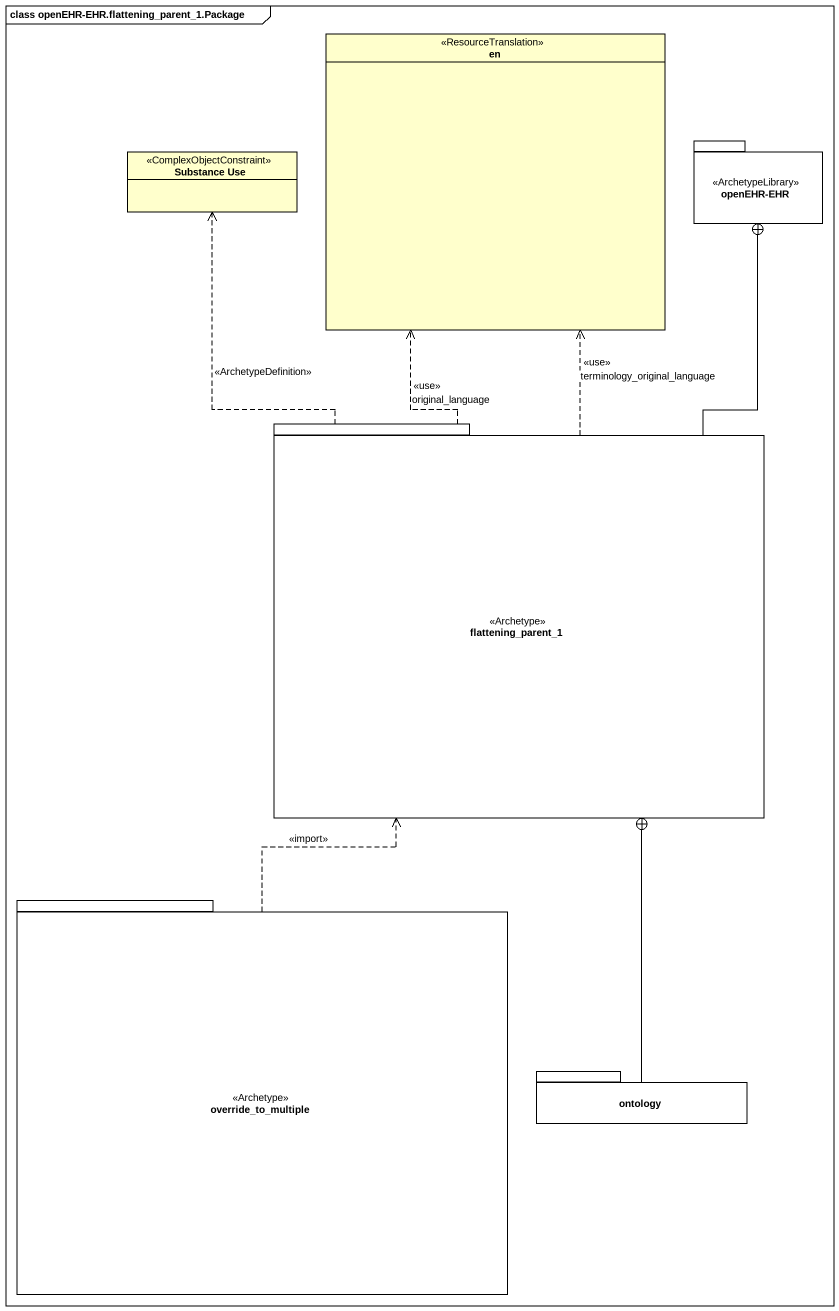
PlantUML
@startuml
mainframe class openEHR-EHR.flattening_parent_1.Package
hide circle
hide empty members
enum en <<ResourceTranslation>>
class "Substance Use" as Substance_Use <<ComplexObjectConstraint>>
package "openEHR-EHR" as openEHR_EHR <<ArchetypeLibrary>> {
}
package flattening_parent_1 <<Archetype>> {
}
package override_to_multiple <<Archetype>> {
}
package ontology {
}
flattening_parent_1 .up.> en : <<use>>\noriginal_language
flattening_parent_1 .up.> en : <<use>>\nterminology_original_language
flattening_parent_1 .up.> Substance_Use : <<ArchetypeDefinition>>
flattening_parent_1 -up-+ openEHR_EHR
override_to_multiple .up.> flattening_parent_1 : <<import>>
ontology -up-+ flattening_parent_1
@enduml
